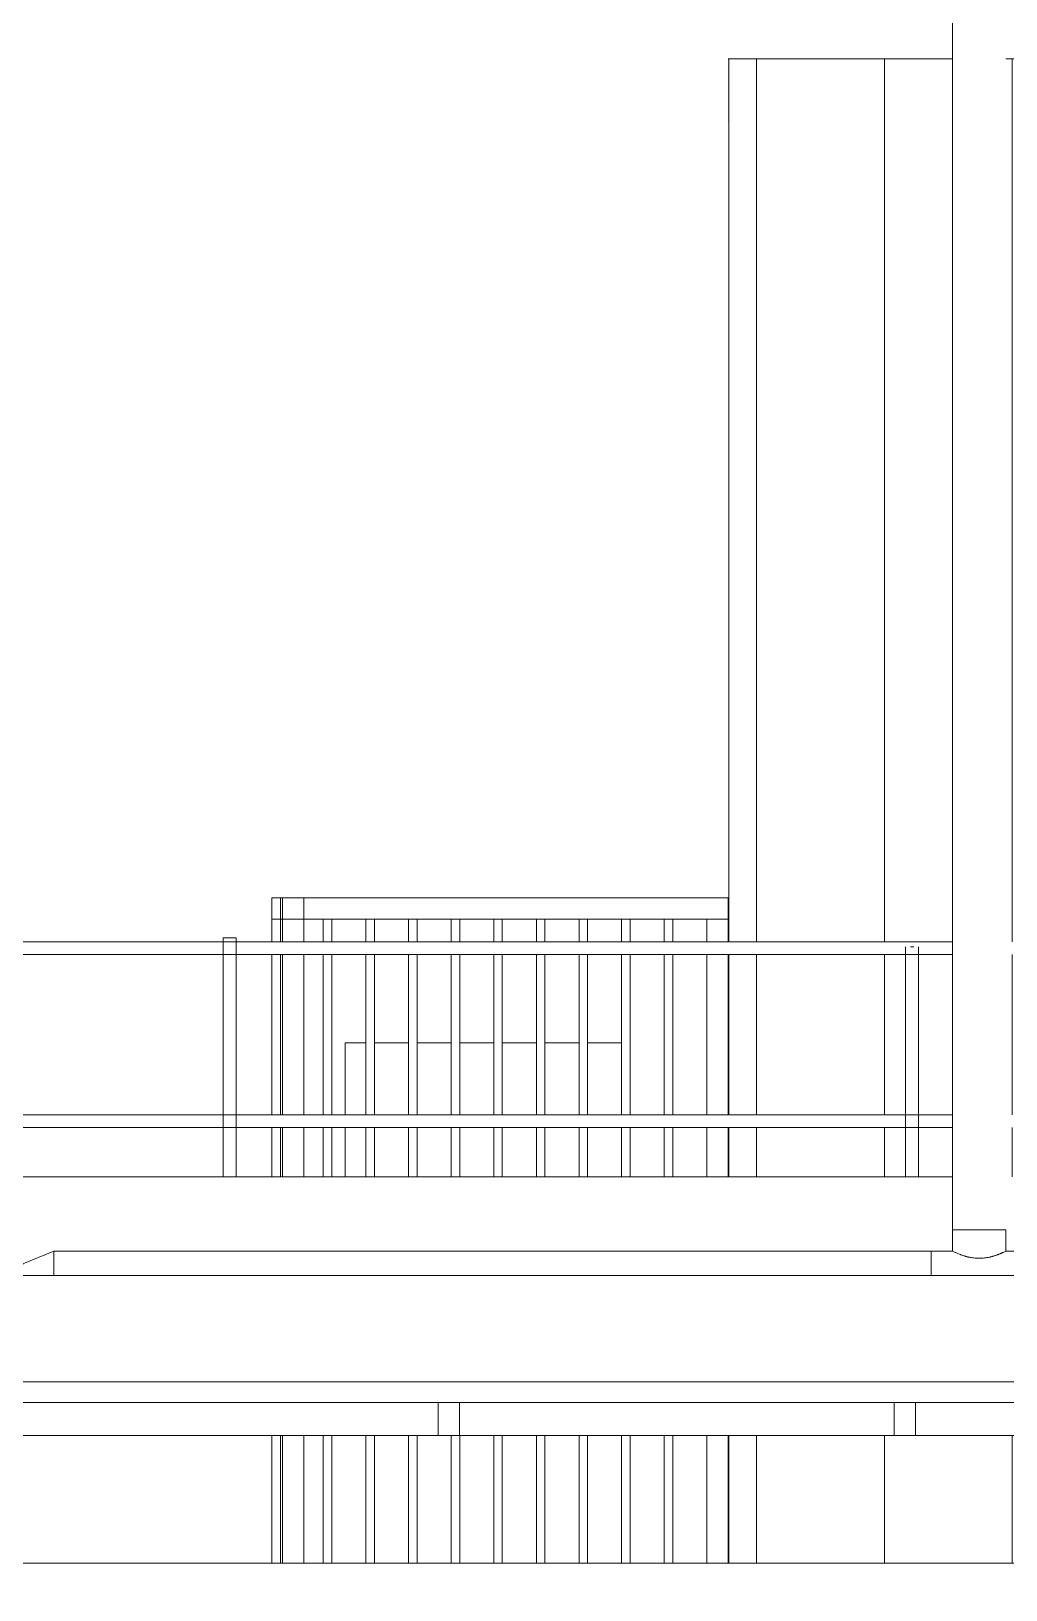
# Model space of a CAD drawing. Header units: centimetres. Extents: x -13467 to 3766, y -437 to 1921.
# Drawn here: x -2082.2 to -1853.5, y 667.6 to 1033.5 of the extents above; entities that cross this region are included whole.
import ezdxf

# ---------------------------------------------------------------- set-up
doc = ezdxf.new("R2010")
doc.units = ezdxf.units.CM
for name, color, linetype, lineweight in [('A-FLOR-HRAL', 7, 'Continuous', 9), ('A-GENM', 7, 'Continuous', 9), ('A-GLAZ-CWMG', 7, 'Continuous', 9), ('A-WALL-PATT', 7, 'Continuous', 35), ('E-CABL-TRAY', 7, 'Continuous', 9), ('E-ELEC-EQPM', 7, 'Continuous', 9), ('I-WALL', 7, 'Continuous', 9), ('M-HVAC-DUCT', 7, 'Continuous', 9)]:
    doc.layers.add(name, color=color, linetype=linetype, lineweight=lineweight)
pattern_1 = [(90, (-5602, 712), (-30, 2e-15), [])]

# ---------------------------------------------------------------- blocks, each defined once
blk = doc.blocks.new('Railings 46 - Railings 41-1804300-Sección 1-2')
at = {"layer": 'A-FLOR-HRAL', "color": 8, "true_color": 0x808080}
for p, q in [((-1314.66, 819.76), (-1640.59, 819.76)), ((-1485.75, 820.66), (-1485.75, 764.57)), ((-1482.75, 820.66), (-1485.75, 820.66)), ((-1482.75, 764.57), (-1482.75, 820.66)), ((-1640.59, 816.76), (-1314.66, 816.76)), ((-1325.66, 818.59), (-1325.66, 764.57)), ((-1323.77, 818.59), (-1324.55, 818.59)), ((-1322.66, 764.57), (-1322.66, 818.59)), ((-1314.64, 779.14), (-1640.59, 779.14)), ((-1640.59, 776.14), (-1314.65, 776.14))]:
    blk.add_line(p, q, dxfattribs=at)
blk = doc.blocks.new('M_RVR_Grating - 1_12 x 1_00-V100-Sección 1-2')
at = {"layer": 'A-GENM', "color": 8, "true_color": 0x808080}
for p, q in [((-1649.34, 711.57), (-1649.34, 703.81)), ((-1649.34, 711.57), (-1649.34, 703.81)), ((-1644.34, 711.57), (-1644.34, 703.81)), ((-1542.34, 711.57), (-1542.34, 703.81)), ((-1537.34, 703.81), (-1537.34, 711.57)), ((-1537.34, 711.57), (-1537.34, 703.81)), ((-1537.34, 703.81), (-1649.34, 703.81)), ((-1644.34, 703.81), (-1649.34, 703.81)), ((-1537.34, 703.81), (-1542.34, 703.81))]:
    blk.add_line(p, q, dxfattribs=at)
blk = doc.blocks.new('M_RVR_Grating - 1_12 x 1_00-V99-Sección 1-2')
at = {"layer": 'A-GENM', "color": 8, "true_color": 0x808080}
for p, q in [((-1756.34, 711.57), (-1756.34, 703.81)), ((-1756.34, 703.81), (-1756.34, 711.57)), ((-1751.34, 703.81), (-1751.34, 711.57)), ((-1649.34, 703.81), (-1649.34, 711.57)), ((-1644.34, 703.81), (-1644.34, 711.57)), ((-1644.34, 703.81), (-1644.34, 711.57)), ((-1644.34, 703.81), (-1756.34, 703.81)), ((-1751.34, 703.81), (-1756.34, 703.81)), ((-1644.34, 703.81), (-1649.34, 703.81))]:
    blk.add_line(p, q, dxfattribs=at)
blk = doc.blocks.new('PQ_RVR_EST-01_ZZ_ZZ_MO_T_A_rvt-2-Sección 1-2')
at = {"layer": 'A-FLOR-HRAL', "lineweight": 25}
blk.add_blockref('Railings 46 - Railings 41-1804300-Sección 1-2', (0, 0), dxfattribs=at)
at = {"layer": 'A-GENM', "lineweight": 25}
for name, p in [('M_RVR_Grating - 1_12 x 1_00-V99-Sección 1-2', (214, 0)), ('M_RVR_Grating - 1_12 x 1_00-V100-Sección 1-2', (214, 0)), ('M_RVR_Grating - 1_12 x 1_00-V99-Sección 1-2', (428, 0))]:
    blk.add_blockref(name, p, dxfattribs=at)
blk = doc.blocks.new('M_Round Transition - Angle - Reducción 45_-1602444-Sección 1-2')
at = {"layer": 'M-HVAC-DUCT', "color": 6, "true_color": 0xff00ff}
for p, q in [((-1525.5, 747.13), (-1532.74, 744.13)), ((-1525.5, 746.22), (-1525.5, 746.52)), ((-1532.74, 744.13), (-1532.74, 743.88)), ((-1525.5, 744.26), (-1525.5, 745.06)), ((-1525.5, 741.51), (-1525.5, 742.6))]:
    blk.add_line(p, q, dxfattribs=at)
blk = doc.blocks.new('M_Round Tee - Standard-1603317-Sección 1-2')
at = {"layer": 'M-HVAC-DUCT', "color": 6, "true_color": 0xff00ff}
for p, q in [((-1314.66, 752.13), (-1314.66, 747.13)), ((-1308.41, 752.13), (-1314.66, 752.13)), ((-1302.16, 752.13), (-1308.41, 752.13)), ((-1302.16, 747.13), (-1302.16, 752.13)), ((-1314.66, 747.13), (-1319.66, 747.13)), ((-1319.66, 747.13), (-1319.66, 741.47)), ((-1297.16, 747.13), (-1302.16, 747.13)), ((-1297.16, 741.47), (-1297.16, 747.13))]:
    blk.add_line(p, q, dxfattribs=at)
for points, knots in [([(-1314.66, 747.13), (-1314.66, 747.13), (-1314.57, 747.09), (-1314.27, 746.94), (-1313.92, 746.77), (-1313.6, 746.63), (-1313.24, 746.48), (-1312.9, 746.35), (-1312.61, 746.24), (-1312.38, 746.16), (-1312.14, 746.08), (-1311.9, 746), (-1311.64, 745.93), (-1311.38, 745.85), (-1311.1, 745.78), (-1310.83, 745.72), (-1310.54, 745.66), (-1310.15, 745.59), (-1309.45, 745.49), (-1308.83, 745.46), (-1308.41, 745.46)], [0, 0, 0, 0, 0.125, 0.25, 0.3125, 0.375, 0.4375, 0.5, 0.53125, 0.5625, 0.59375, 0.625, 0.65625, 0.6875, 0.71875, 0.75, 0.78125, 0.8125, 0.875, 1, 1, 1, 1]), ([(-1308.41, 745.46), (-1307.99, 745.46), (-1307.37, 745.49), (-1306.57, 745.61), (-1306.09, 745.7), (-1305.71, 745.78), (-1305.44, 745.85), (-1305.18, 745.93), (-1304.92, 746), (-1304.68, 746.08), (-1304.44, 746.16), (-1304.21, 746.24), (-1303.99, 746.32), (-1303.78, 746.4), (-1303.59, 746.48), (-1303.4, 746.56), (-1303.22, 746.63), (-1303.06, 746.7), (-1302.86, 746.8), (-1302.55, 746.94), (-1302.24, 747.09), (-1302.16, 747.13), (-1302.16, 747.13)], [0, 0, 0, 0, 0.125, 0.1875, 0.25, 0.28125, 0.3125, 0.34375, 0.375, 0.40625, 0.4375, 0.46875, 0.5, 0.53125, 0.5625, 0.59375, 0.625, 0.65625, 0.6875, 0.75, 0.875, 1, 1, 1, 1])]:
    blk.add_open_spline(points, degree=3, knots=knots, dxfattribs=at)
blk = doc.blocks.new('RVR-PQ-Caja para elemento elect - 650x600x900-1678566-Sección 1-2')
at = {"layer": 'E-ELEC-EQPM'}
for p, q in [((-1457.12, 796.01), (-1452.28, 796.01)), ((-1457.12, 779.12), (-1457.12, 796.01)), ((-1450.28, 796.01), (-1442.28, 796.01)), ((-1440.28, 796.01), (-1432.28, 796.01)), ((-1430.28, 796.01), (-1422.28, 796.01)), ((-1420.28, 796.01), (-1412.28, 796.01)), ((-1410.28, 796.01), (-1402.28, 796.01)), ((-1400.28, 796.01), (-1392.28, 796.01)), ((-1457.12, 764.57), (-1457.12, 776.14))]:
    blk.add_line(p, q, dxfattribs=at)
blk = doc.blocks.new('Rectangular Mullion - 30 x 30 mm-1683288-Sección 1-2')
at = {"layer": 'A-GLAZ-CWMG', "color": 8, "true_color": 0x808080}
for p, q in [((-1367.28, 830.05), (-1381.28, 830.05)), ((-1367.28, 830.05), (-1367.28, 825.05)), ((-1367.28, 825.05), (-1381.28, 825.05))]:
    blk.add_line(p, q, dxfattribs=at)
blk = doc.blocks.new('Rectangular Mullion - 30 x 30 mm-1683289-Sección 1-2')
at = {"layer": 'A-GLAZ-CWMG', "color": 8, "true_color": 0x808080}
for p, q in [((-1381.28, 830.05), (-1391.28, 830.05)), ((-1381.28, 825.05), (-1391.28, 825.05))]:
    blk.add_line(p, q, dxfattribs=at)
blk = doc.blocks.new('Rectangular Mullion - 30 x 30 mm-1683310-Sección 1-2')
at = {"layer": 'A-GLAZ-CWMG', "color": 8, "true_color": 0x808080}
for p, q in [((-1472.28, 825.05), (-1472.28, 830.05)), ((-1461.28, 830.05), (-1472.28, 830.05)), ((-1461.28, 825.05), (-1472.28, 825.05))]:
    blk.add_line(p, q, dxfattribs=at)
blk = doc.blocks.new('Rectangular Mullion - 30 x 30 mm-V143-Sección 1-2')
at = {"layer": 'A-GLAZ-CWMG', "color": 8, "true_color": 0x808080}
for p, q in [((-1471.83, 680.55), (-1471.83, 673.85)), ((-1466.83, 680.55), (-1466.83, 673.85))]:
    blk.add_line(p, q, dxfattribs=at)
blk = doc.blocks.new('Rectangular Mullion - 30 x 30 mm-1683313-Sección 1-2')
at = {"layer": 'A-GLAZ-CWMG', "color": 8, "true_color": 0x808080}
for p, q in [((-1471.83, 620.55), (-1471.83, 605.55)), ((-1466.83, 620.55), (-1466.83, 605.55))]:
    blk.add_line(p, q, dxfattribs=at)
blk = doc.blocks.new('Rectangular Mullion - 30 x 30 mm-V144-Sección 1-2')
at = {"layer": 'A-GLAZ-CWMG', "color": 8, "true_color": 0x808080}
for p, q in [((-1471.83, 703.81), (-1471.83, 695.55)), ((-1466.83, 703.81), (-1466.83, 695.55))]:
    blk.add_line(p, q, dxfattribs=at)
blk = doc.blocks.new('Rectangular Mullion - 30 x 30 mm-V145-Sección 1-2')
at = {"layer": 'A-GLAZ-CWMG', "color": 8, "true_color": 0x808080}
for p, q in [((-1471.83, 770.55), (-1471.83, 764.57)), ((-1466.83, 770.55), (-1466.83, 764.57))]:
    blk.add_line(p, q, dxfattribs=at)
blk = doc.blocks.new('Rectangular Mullion - 30 x 30 mm-V146-Sección 1-2')
at = {"layer": 'A-GLAZ-CWMG', "color": 8, "true_color": 0x808080}
for p, q in [((-1471.83, 785.55), (-1471.83, 779.12)), ((-1466.83, 785.55), (-1466.83, 779.12)), ((-1471.83, 776.14), (-1471.83, 770.55)), ((-1466.83, 776.14), (-1466.83, 770.55))]:
    blk.add_line(p, q, dxfattribs=at)
blk = doc.blocks.new('Rectangular Mullion - 30 x 30 mm-1683388-Sección 1-2')
at = {"layer": 'A-GLAZ-CWMG', "color": 8, "true_color": 0x808080}
for p, q in [((-1372.28, 825.05), (-1367.28, 825.05)), ((-1372.28, 819.76), (-1372.28, 825.05)), ((-1367.28, 819.76), (-1367.28, 825.05)), ((-1372.28, 815.55), (-1372.28, 816.78)), ((-1367.28, 815.55), (-1367.28, 816.78))]:
    blk.add_line(p, q, dxfattribs=at)
blk = doc.blocks.new('Rectangular Mullion - 30 x 30 mm-V148-Sección 1-2')
at = {"layer": 'A-GLAZ-CWMG', "color": 8, "true_color": 0x808080}
for p, q in [((-1372.28, 673.85), (-1372.28, 680.55)), ((-1367.28, 673.85), (-1367.28, 680.55))]:
    blk.add_line(p, q, dxfattribs=at)
blk = doc.blocks.new('Rectangular Mullion - 30 x 30 mm-1683390-Sección 1-2')
at = {"layer": 'A-GLAZ-CWMG', "color": 8, "true_color": 0x808080}
for p, q in [((-1372.28, 605.55), (-1372.28, 620.55)), ((-1367.28, 605.55), (-1367.28, 620.55))]:
    blk.add_line(p, q, dxfattribs=at)
blk = doc.blocks.new('Rectangular Mullion - 30 x 30 mm-V149-Sección 1-2')
at = {"layer": 'A-GLAZ-CWMG', "color": 8, "true_color": 0x808080}
for p, q in [((-1372.28, 695.55), (-1372.28, 703.81)), ((-1367.28, 695.55), (-1367.28, 703.81))]:
    blk.add_line(p, q, dxfattribs=at)
blk = doc.blocks.new('Rectangular Mullion - 30 x 30 mm-V150-Sección 1-2')
at = {"layer": 'A-GLAZ-CWMG', "color": 8, "true_color": 0x808080}
for p, q in [((-1372.28, 764.57), (-1372.28, 770.55)), ((-1367.28, 764.57), (-1367.28, 770.55))]:
    blk.add_line(p, q, dxfattribs=at)
blk = doc.blocks.new('Rectangular Mullion - 30 x 30 mm-V151-Sección 1-2')
at = {"layer": 'A-GLAZ-CWMG', "color": 8, "true_color": 0x808080}
for p, q in [((-1372.28, 779.14), (-1372.28, 785.55)), ((-1367.28, 779.14), (-1367.28, 785.55)), ((-1372.28, 770.55), (-1372.28, 776.16)), ((-1367.28, 770.55), (-1367.28, 776.16))]:
    blk.add_line(p, q, dxfattribs=at)
blk = doc.blocks.new('Rectangular Mullion - 20 x 20 mm-V156-Sección 1-2')
at = {"layer": 'A-GLAZ-CWMG', "color": 8, "true_color": 0x808080}
for p, q in [((-1382.28, 680.55), (-1382.28, 673.85)), ((-1380.28, 680.55), (-1380.28, 673.85))]:
    blk.add_line(p, q, dxfattribs=at)
blk = doc.blocks.new('Rectangular Mullion - 20 x 20 mm-V157-Sección 1-2')
at = {"layer": 'A-GLAZ-CWMG', "color": 8, "true_color": 0x808080}
blk.add_line((-1472.28, 680.55), (-1472.28, 673.85), dxfattribs=at)
blk = doc.blocks.new('Rectangular Mullion - 20 x 20 mm-1683386-Sección 1-2')
at = {"layer": 'A-GLAZ-CWMG', "color": 8, "true_color": 0x808080}
for p, q in [((-1382.28, 620.55), (-1382.28, 605.55)), ((-1380.28, 620.55), (-1380.28, 605.55))]:
    blk.add_line(p, q, dxfattribs=at)
blk = doc.blocks.new('Rectangular Mullion - 20 x 20 mm-V153-Sección 1-2')
at = {"layer": 'A-GLAZ-CWMG', "color": 8, "true_color": 0x808080}
blk.add_line((-1472.28, 620.55), (-1472.28, 605.55), dxfattribs=at)
blk = doc.blocks.new('Rectangular Mullion - 20 x 20 mm-V158-Sección 1-2')
at = {"layer": 'A-GLAZ-CWMG', "color": 8, "true_color": 0x808080}
for p, q in [((-1382.28, 703.81), (-1382.28, 695.55)), ((-1380.28, 703.81), (-1380.28, 695.55))]:
    blk.add_line(p, q, dxfattribs=at)
blk = doc.blocks.new('Rectangular Mullion - 20 x 20 mm-V159-Sección 1-2')
at = {"layer": 'A-GLAZ-CWMG', "color": 8, "true_color": 0x808080}
blk.add_line((-1472.28, 703.81), (-1472.28, 695.55), dxfattribs=at)
blk = doc.blocks.new('Rectangular Mullion - 20 x 20 mm-V160-Sección 1-2')
at = {"layer": 'A-GLAZ-CWMG', "color": 8, "true_color": 0x808080}
for p, q in [((-1382.28, 770.55), (-1382.28, 764.57)), ((-1380.28, 770.55), (-1380.28, 764.57))]:
    blk.add_line(p, q, dxfattribs=at)
blk = doc.blocks.new('Rectangular Mullion - 20 x 20 mm-V161-Sección 1-2')
at = {"layer": 'A-GLAZ-CWMG', "color": 8, "true_color": 0x808080}
blk.add_line((-1472.28, 770.55), (-1472.28, 764.57), dxfattribs=at)
blk = doc.blocks.new('Rectangular Mullion - 20 x 20 mm-V162-Sección 1-2')
at = {"layer": 'A-GLAZ-CWMG', "color": 8, "true_color": 0x808080}
for p, q in [((-1382.28, 785.55), (-1382.28, 779.14)), ((-1380.28, 785.55), (-1380.28, 779.14)), ((-1382.28, 776.14), (-1382.28, 770.55)), ((-1380.28, 776.14), (-1380.28, 770.55))]:
    blk.add_line(p, q, dxfattribs=at)
blk = doc.blocks.new('Rectangular Mullion - 20 x 20 mm-V163-Sección 1-2')
at = {"layer": 'A-GLAZ-CWMG', "color": 8, "true_color": 0x808080}
for p, q in [((-1432.28, 785.55), (-1432.28, 779.11)), ((-1430.28, 785.55), (-1430.28, 779.11)), ((-1432.28, 776.14), (-1432.28, 770.55)), ((-1430.28, 776.14), (-1430.28, 770.55))]:
    blk.add_line(p, q, dxfattribs=at)
blk = doc.blocks.new('Rectangular Mullion - 20 x 20 mm-V164-Sección 1-2')
at = {"layer": 'A-GLAZ-CWMG', "color": 8, "true_color": 0x808080}
for p, q in [((-1442.28, 785.55), (-1442.28, 779.12)), ((-1440.28, 785.55), (-1440.28, 779.12)), ((-1442.28, 776.14), (-1442.28, 770.55)), ((-1440.28, 776.14), (-1440.28, 770.55))]:
    blk.add_line(p, q, dxfattribs=at)
blk = doc.blocks.new('Rectangular Mullion - 20 x 20 mm-V165-Sección 1-2')
at = {"layer": 'A-GLAZ-CWMG', "color": 8, "true_color": 0x808080}
for p, q in [((-1452.28, 785.55), (-1452.28, 779.12)), ((-1450.28, 785.55), (-1450.28, 779.12)), ((-1452.28, 776.14), (-1452.28, 770.55)), ((-1450.28, 776.14), (-1450.28, 770.55))]:
    blk.add_line(p, q, dxfattribs=at)
blk = doc.blocks.new('Rectangular Mullion - 20 x 20 mm-V166-Sección 1-2')
at = {"layer": 'A-GLAZ-CWMG', "color": 8, "true_color": 0x808080}
for p, q in [((-1462.28, 785.55), (-1462.28, 779.12)), ((-1460.28, 785.55), (-1460.28, 779.12)), ((-1462.28, 776.14), (-1462.28, 770.55)), ((-1460.28, 776.14), (-1460.28, 770.55))]:
    blk.add_line(p, q, dxfattribs=at)
blk = doc.blocks.new('Rectangular Mullion - 20 x 20 mm-V167-Sección 1-2')
at = {"layer": 'A-GLAZ-CWMG', "color": 8, "true_color": 0x808080}
for p, q in [((-1472.28, 785.55), (-1472.28, 779.12)), ((-1472.28, 776.14), (-1472.28, 770.55))]:
    blk.add_line(p, q, dxfattribs=at)
blk = doc.blocks.new('Rectangular Mullion - 30 x 30 mm-1683316-Sección 1-2')
at = {"layer": 'A-GLAZ-CWMG', "color": 8, "true_color": 0x808080}
for p, q in [((-1471.83, 830.05), (-1466.83, 830.05)), ((-1471.83, 830.05), (-1471.83, 819.74)), ((-1466.83, 830.05), (-1466.83, 819.74)), ((-1471.83, 816.76), (-1471.83, 815.55)), ((-1466.83, 816.76), (-1466.83, 815.55))]:
    blk.add_line(p, q, dxfattribs=at)
blk = doc.blocks.new('Rectangular Mullion - 20 x 20 mm-1683387-Sección 1-2')
at = {"layer": 'A-GLAZ-CWMG', "color": 8, "true_color": 0x808080}
for p, q in [((-1382.28, 825.05), (-1382.28, 819.76)), ((-1380.28, 825.05), (-1380.28, 819.76)), ((-1382.28, 816.76), (-1382.28, 815.55)), ((-1380.28, 816.76), (-1380.28, 815.55))]:
    blk.add_line(p, q, dxfattribs=at)
blk = doc.blocks.new('Rectangular Mullion - 20 x 20 mm-V168-Sección 1-2')
at = {"layer": 'A-GLAZ-CWMG', "color": 8, "true_color": 0x808080}
for p, q in [((-1432.28, 825.05), (-1432.28, 819.73)), ((-1430.28, 825.05), (-1430.28, 819.73)), ((-1432.28, 816.76), (-1432.28, 815.55)), ((-1430.28, 816.76), (-1430.28, 815.55))]:
    blk.add_line(p, q, dxfattribs=at)
blk = doc.blocks.new('Rectangular Mullion - 20 x 20 mm-V169-Sección 1-2')
at = {"layer": 'A-GLAZ-CWMG', "color": 8, "true_color": 0x808080}
for p, q in [((-1442.28, 825.05), (-1442.28, 819.74)), ((-1440.28, 825.05), (-1440.28, 819.73)), ((-1442.28, 816.76), (-1442.28, 815.55)), ((-1440.28, 816.76), (-1440.28, 815.55))]:
    blk.add_line(p, q, dxfattribs=at)
blk = doc.blocks.new('Rectangular Mullion - 20 x 20 mm-V170-Sección 1-2')
at = {"layer": 'A-GLAZ-CWMG', "color": 8, "true_color": 0x808080}
for p, q in [((-1452.28, 825.05), (-1452.28, 819.74)), ((-1450.28, 825.05), (-1450.28, 819.74)), ((-1452.28, 816.76), (-1452.28, 815.55)), ((-1450.28, 816.76), (-1450.28, 815.55))]:
    blk.add_line(p, q, dxfattribs=at)
blk = doc.blocks.new('Rectangular Mullion - 20 x 20 mm-V171-Sección 1-2')
at = {"layer": 'A-GLAZ-CWMG', "color": 8, "true_color": 0x808080}
for p, q in [((-1462.28, 825.05), (-1462.28, 819.74)), ((-1460.28, 825.05), (-1460.28, 819.74)), ((-1462.28, 816.76), (-1462.28, 815.55)), ((-1460.28, 816.76), (-1460.28, 815.55))]:
    blk.add_line(p, q, dxfattribs=at)
blk = doc.blocks.new('Rectangular Mullion - 20 x 20 mm-V172-Sección 1-2')
at = {"layer": 'A-GLAZ-CWMG', "color": 8, "true_color": 0x808080}
for p, q in [((-1472.28, 825.05), (-1472.28, 819.74)), ((-1472.28, 816.76), (-1472.28, 815.55))]:
    blk.add_line(p, q, dxfattribs=at)
blk = doc.blocks.new('Rectangular Mullion - 30 x 30 mm-V173-Sección 1-2')
at = {"layer": 'A-GLAZ-CWMG', "color": 8, "true_color": 0x808080}
for p, q in [((-1472.28, 830.05), (-1474.33, 830.05)), ((-1474.33, 830.05), (-1474.33, 825.05)), ((-1474.33, 825.05), (-1472.28, 825.05))]:
    blk.add_line(p, q, dxfattribs=at)
blk = doc.blocks.new('Rectangular Mullion - 30 x 30 mm-1683665-Sección 1-2')
at = {"layer": 'A-GLAZ-CWMG', "color": 8, "true_color": 0x808080}
for p, q in [((-1474.33, 825.05), (-1472.28, 825.05)), ((-1474.33, 819.74), (-1474.33, 825.05)), ((-1474.33, 779.12), (-1474.33, 816.76)), ((-1474.33, 764.57), (-1474.33, 776.14)), ((-1474.33, 673.85), (-1474.33, 703.81)), ((-1474.33, 593.8), (-1474.33, 658.85)), ((-1472.28, 593.8), (-1474.33, 593.8))]:
    blk.add_line(p, q, dxfattribs=at)
blk = doc.blocks.new('PQ_RVR_MEP-01_ZZ_ZZ_MO_T_A_rvt-2-Sección 1-2')
at = {"layer": 'E-CABL-TRAY'}
blk.add_line((1990.91, 673.85), (-1689.32, 673.85), dxfattribs=at)
at = {"layer": 'M-HVAC-DUCT', "color": 6, "true_color": 0xff00ff}
for p, q in [((-1314.66, 1139.85), (-1314.66, 752.13)), ((-1314.65, 764.57), (-1765.32, 764.57)), ((-1314.66, 752.13), (-1308.41, 752.13)), ((-1308.41, 752.13), (-1302.16, 752.13)), ((-1319.66, 747.13), (-1525.5, 747.13)), ((-1525.5, 747.13), (-1525.5, 746.57)), ((-1319.66, 741.47), (-1319.66, 747.13)), ((-1525.5, 746.22), (-1525.5, 745.06)), ((-1525.5, 744.26), (-1525.5, 742.59)), ((-940.73, 741.43), (-1910.73, 741.43)), ((-1910.73, 716.43), (-940.73, 716.43)), ((-1765.32, 711.57), (-867.32, 711.57))]:
    blk.add_line(p, q, dxfattribs=at)
at = {"layer": 'A-GLAZ-CWMG', "lineweight": 9}
for name, p in [('Rectangular Mullion - 30 x 30 mm-V173-Sección 1-2', (0, 0)), ('Rectangular Mullion - 30 x 30 mm-1683310-Sección 1-2', (0, 0)), ('Rectangular Mullion - 30 x 30 mm-1683316-Sección 1-2', (0, 0)), ('Rectangular Mullion - 30 x 30 mm-1683289-Sección 1-2', (-70, 0)), ('Rectangular Mullion - 30 x 30 mm-1683289-Sección 1-2', (-60, 0)), ('Rectangular Mullion - 30 x 30 mm-1683289-Sección 1-2', (-50, 0)), ('Rectangular Mullion - 30 x 30 mm-1683289-Sección 1-2', (-40, 0)), ('Rectangular Mullion - 30 x 30 mm-1683289-Sección 1-2', (-30, 0)), ('Rectangular Mullion - 30 x 30 mm-1683289-Sección 1-2', (-20, 0)), ('Rectangular Mullion - 30 x 30 mm-1683289-Sección 1-2', (-10, 0)), ('Rectangular Mullion - 30 x 30 mm-1683289-Sección 1-2', (0, 0)), ('Rectangular Mullion - 30 x 30 mm-1683288-Sección 1-2', (0, 0)), ('Rectangular Mullion - 30 x 30 mm-1683665-Sección 1-2', (0, 0)), ('Rectangular Mullion - 20 x 20 mm-V172-Sección 1-2', (0, 0)), ('Rectangular Mullion - 20 x 20 mm-V171-Sección 1-2', (0, 0)), ('Rectangular Mullion - 20 x 20 mm-V170-Sección 1-2', (0, 0)), ('Rectangular Mullion - 20 x 20 mm-V169-Sección 1-2', (0, 0)), ('Rectangular Mullion - 20 x 20 mm-V168-Sección 1-2', (0, 0)), ('Rectangular Mullion - 20 x 20 mm-1683387-Sección 1-2', (-40, 0)), ('Rectangular Mullion - 20 x 20 mm-1683387-Sección 1-2', (-30, 0)), ('Rectangular Mullion - 20 x 20 mm-1683387-Sección 1-2', (-20, 0)), ('Rectangular Mullion - 20 x 20 mm-1683387-Sección 1-2', (-10, 0)), ('Rectangular Mullion - 20 x 20 mm-1683387-Sección 1-2', (0, 0)), ('Rectangular Mullion - 30 x 30 mm-1683388-Sección 1-2', (0, 0)), ('Rectangular Mullion - 20 x 20 mm-V153-Sección 1-2', (0, 195)), ('Rectangular Mullion - 30 x 30 mm-1683313-Sección 1-2', (0, 195)), ('Rectangular Mullion - 20 x 20 mm-1683386-Sección 1-2', (-80, 195)), ('Rectangular Mullion - 20 x 20 mm-1683386-Sección 1-2', (-70, 195)), ('Rectangular Mullion - 20 x 20 mm-1683386-Sección 1-2', (-60, 195)), ('Rectangular Mullion - 20 x 20 mm-1683386-Sección 1-2', (-50, 195)), ('Rectangular Mullion - 20 x 20 mm-1683386-Sección 1-2', (-40, 195)), ('Rectangular Mullion - 20 x 20 mm-1683386-Sección 1-2', (-30, 195)), ('Rectangular Mullion - 20 x 20 mm-1683386-Sección 1-2', (-20, 195)), ('Rectangular Mullion - 20 x 20 mm-1683386-Sección 1-2', (-10, 195)), ('Rectangular Mullion - 20 x 20 mm-1683386-Sección 1-2', (0, 195)), ('Rectangular Mullion - 30 x 30 mm-1683390-Sección 1-2', (0, 195)), ('Rectangular Mullion - 20 x 20 mm-V153-Sección 1-2', (0, 180)), ('Rectangular Mullion - 30 x 30 mm-1683313-Sección 1-2', (0, 180)), ('Rectangular Mullion - 20 x 20 mm-1683386-Sección 1-2', (-80, 180)), ('Rectangular Mullion - 20 x 20 mm-1683386-Sección 1-2', (-70, 180)), ('Rectangular Mullion - 20 x 20 mm-1683386-Sección 1-2', (-60, 180)), ('Rectangular Mullion - 20 x 20 mm-1683386-Sección 1-2', (-50, 180)), ('Rectangular Mullion - 20 x 20 mm-1683386-Sección 1-2', (-40, 180)), ('Rectangular Mullion - 20 x 20 mm-1683386-Sección 1-2', (-30, 180)), ('Rectangular Mullion - 20 x 20 mm-1683386-Sección 1-2', (-20, 180)), ('Rectangular Mullion - 20 x 20 mm-1683386-Sección 1-2', (-10, 180)), ('Rectangular Mullion - 20 x 20 mm-1683386-Sección 1-2', (0, 180)), ('Rectangular Mullion - 30 x 30 mm-1683390-Sección 1-2', (0, 180)), ('Rectangular Mullion - 20 x 20 mm-V167-Sección 1-2', (0, 0)), ('Rectangular Mullion - 30 x 30 mm-V146-Sección 1-2', (0, 0)), ('Rectangular Mullion - 20 x 20 mm-V166-Sección 1-2', (0, 0)), ('Rectangular Mullion - 20 x 20 mm-V165-Sección 1-2', (0, 0)), ('Rectangular Mullion - 20 x 20 mm-V164-Sección 1-2', (0, 0)), ('Rectangular Mullion - 20 x 20 mm-V163-Sección 1-2', (0, 0)), ('Rectangular Mullion - 20 x 20 mm-V162-Sección 1-2', (-40, 0)), ('Rectangular Mullion - 20 x 20 mm-V162-Sección 1-2', (-30, 0)), ('Rectangular Mullion - 20 x 20 mm-V162-Sección 1-2', (-20, 0)), ('Rectangular Mullion - 20 x 20 mm-V162-Sección 1-2', (-10, 0)), ('Rectangular Mullion - 20 x 20 mm-V162-Sección 1-2', (0, 0)), ('Rectangular Mullion - 30 x 30 mm-V151-Sección 1-2', (0, 0)), ('Rectangular Mullion - 20 x 20 mm-V161-Sección 1-2', (0, 0)), ('Rectangular Mullion - 30 x 30 mm-V145-Sección 1-2', (0, 0)), ('Rectangular Mullion - 20 x 20 mm-V160-Sección 1-2', (-80, 0)), ('Rectangular Mullion - 20 x 20 mm-V160-Sección 1-2', (-70, 0)), ('Rectangular Mullion - 20 x 20 mm-V160-Sección 1-2', (-60, 0)), ('Rectangular Mullion - 20 x 20 mm-V160-Sección 1-2', (-50, 0)), ('Rectangular Mullion - 20 x 20 mm-V160-Sección 1-2', (-40, 0)), ('Rectangular Mullion - 20 x 20 mm-V160-Sección 1-2', (-30, 0)), ('Rectangular Mullion - 20 x 20 mm-V160-Sección 1-2', (-20, 0)), ('Rectangular Mullion - 20 x 20 mm-V160-Sección 1-2', (-10, 0)), ('Rectangular Mullion - 20 x 20 mm-V160-Sección 1-2', (0, 0)), ('Rectangular Mullion - 30 x 30 mm-V150-Sección 1-2', (0, 0)), ('Rectangular Mullion - 20 x 20 mm-V159-Sección 1-2', (0, 0)), ('Rectangular Mullion - 30 x 30 mm-V144-Sección 1-2', (0, 0)), ('Rectangular Mullion - 20 x 20 mm-V158-Sección 1-2', (-80, 0)), ('Rectangular Mullion - 20 x 20 mm-V158-Sección 1-2', (-70, 0)), ('Rectangular Mullion - 20 x 20 mm-V158-Sección 1-2', (-60, 0)), ('Rectangular Mullion - 20 x 20 mm-V158-Sección 1-2', (-50, 0)), ('Rectangular Mullion - 20 x 20 mm-V158-Sección 1-2', (-40, 0)), ('Rectangular Mullion - 20 x 20 mm-V158-Sección 1-2', (-30, 0)), ('Rectangular Mullion - 20 x 20 mm-V158-Sección 1-2', (-20, 0)), ('Rectangular Mullion - 20 x 20 mm-V158-Sección 1-2', (-10, 0)), ('Rectangular Mullion - 20 x 20 mm-V158-Sección 1-2', (0, 0)), ('Rectangular Mullion - 30 x 30 mm-V149-Sección 1-2', (0, 0)), ('Rectangular Mullion - 20 x 20 mm-V153-Sección 1-2', (0, 75)), ('Rectangular Mullion - 30 x 30 mm-1683313-Sección 1-2', (0, 75)), ('Rectangular Mullion - 20 x 20 mm-1683386-Sección 1-2', (-80, 75)), ('Rectangular Mullion - 20 x 20 mm-1683386-Sección 1-2', (-70, 75)), ('Rectangular Mullion - 20 x 20 mm-1683386-Sección 1-2', (-60, 75)), ('Rectangular Mullion - 20 x 20 mm-1683386-Sección 1-2', (-50, 75)), ('Rectangular Mullion - 20 x 20 mm-1683386-Sección 1-2', (-40, 75)), ('Rectangular Mullion - 20 x 20 mm-1683386-Sección 1-2', (-30, 75)), ('Rectangular Mullion - 20 x 20 mm-1683386-Sección 1-2', (-20, 75)), ('Rectangular Mullion - 20 x 20 mm-1683386-Sección 1-2', (-10, 75)), ('Rectangular Mullion - 20 x 20 mm-1683386-Sección 1-2', (0, 75)), ('Rectangular Mullion - 30 x 30 mm-1683390-Sección 1-2', (0, 75)), ('Rectangular Mullion - 20 x 20 mm-V157-Sección 1-2', (0, 0)), ('Rectangular Mullion - 30 x 30 mm-V143-Sección 1-2', (0, 0)), ('Rectangular Mullion - 20 x 20 mm-V156-Sección 1-2', (-80, 0)), ('Rectangular Mullion - 20 x 20 mm-V156-Sección 1-2', (-70, 0)), ('Rectangular Mullion - 20 x 20 mm-V156-Sección 1-2', (-60, 0)), ('Rectangular Mullion - 20 x 20 mm-V156-Sección 1-2', (-50, 0)), ('Rectangular Mullion - 20 x 20 mm-V156-Sección 1-2', (-40, 0)), ('Rectangular Mullion - 20 x 20 mm-V156-Sección 1-2', (-30, 0)), ('Rectangular Mullion - 20 x 20 mm-V156-Sección 1-2', (-20, 0)), ('Rectangular Mullion - 20 x 20 mm-V156-Sección 1-2', (-10, 0)), ('Rectangular Mullion - 20 x 20 mm-V156-Sección 1-2', (0, 0)), ('Rectangular Mullion - 30 x 30 mm-V148-Sección 1-2', (0, 0))]:
    blk.add_blockref(name, p, dxfattribs=at)
at = {"layer": 'E-ELEC-EQPM', "lineweight": 9}
blk.add_blockref('RVR-PQ-Caja para elemento elect - 650x600x900-1678566-Sección 1-2', (0, 0), dxfattribs=at)
at = {"layer": 'M-HVAC-DUCT', "lineweight": 9}
for name in ['M_Round Tee - Standard-1603317-Sección 1-2', 'M_Round Transition - Angle - Reducción 45_-1602444-Sección 1-2']:
    blk.add_blockref(name, (0, 0), dxfattribs=at)

msp = doc.modelspace()

# ---------------------------------------------------------------- hatches: boundary and pattern name
at = {"layer": 'A-WALL-PATT', "lineweight": 9, "true_color": 0x808080}
h = msp.add_hatch(dxfattribs=at)
h.set_pattern_fill('FP_23', color=8, style=0, pattern_type=2)
h.set_pattern_definition([(90, (-1918.270048, 712.001), (-0.02253, 1e-18), [])])
h.paths.add_polyline_path([(-1918.543, 134), (-1918.524, 134), (-1918.63, 588.801), (-1918.651, 588.801), (-1918.651, 134)])
h.paths.add_polyline_path([(-1918.524, 819.757), (-1918.524, 1027), (-1918.651, 1027), (-1918.554, 819.757)])
h = msp.add_hatch(dxfattribs=at)
h.set_pattern_fill('FP_3', color=8, style=0, pattern_type=2)
h.set_pattern_definition(pattern_1)
h.paths.add_polyline_path([(-1918.524, 134), (-1908.524, 134), (-1908.524, 658.849), (-1918.524, 658.849), (-1918.524, 265.229)])
h.paths.add_polyline_path([(-1908.524, 673.849), (-1908.524, 703.807), (-1918.524, 703.807), (-1918.524, 673.849)])
h.paths.add_polyline_path([(-1918.524, 764.572), (-1908.524, 764.572), (-1908.524, 776.137), (-1918.524, 776.137), (-1918.524, 767.783)])
h.paths.add_polyline_path([(-1908.524, 779.137), (-1908.524, 816.757), (-1918.524, 816.757), (-1918.524, 779.137)])
h.paths.add_polyline_path([(-1918.524, 819.757), (-1908.524, 819.757), (-1908.524, 1027), (-1918.524, 1027), (-1918.524, 823.622)])
h = msp.add_hatch(dxfattribs=at)
h.set_pattern_fill('FP_3', color=8, style=0, pattern_type=2)
h.set_pattern_definition(pattern_1)
h.paths.add_polyline_path([(-1908.524, 134), (-1700.656, 134), (-1700.656, 192.558), (-1690.536, 192.558), (-1690.536, 134), (-1685.586, 134), (-1685.586, 387.85), (-1688.112, 400.48), (-1697.406, 400.589), (-1697.406, 408.98), (-1692.925, 408.98), (-1692.925, 409.306), (-1691.886, 409.306), (-1691.886, 408.98), (-1244.525, 408.98), (-1244.525, 409.306), (-1243.486, 409.306), (-1243.486, 408.98), (-1239.006, 408.895), (-1239.006, 400.48), (-1459.06, 400.48), (-1461.586, 387.85), (-1461.586, 146.355), (-1281.348, 146.355), (-1276.439, 145.592), (-1272.341, 143.78), (-1269.068, 141.269), (-1266.254, 137.541), (-1264.727, 134), (-1171.507, 134), (-1171.507, 602.26), (-1541.415, 602.229), (-1541.415, 602.14), (-1544.515, 602.229), (-1544.515, 602.26), (-1547.159, 602.859), (-1549.112, 604.164), (-1550.178, 605.794), (-1550.564, 606.491), (-1551.079, 608.76), (-1551.135, 608.76), (-1551.046, 611.86), (-1551.015, 611.86), (-1551.046, 613.38), (-1551.135, 613.38), (-1551.046, 616.48), (-1551.015, 616.48), (-1551.046, 620.102), (-1551.135, 620.102), (-1551.046, 623.202), (-1551.015, 623.202), (-1551.046, 626.523), (-1551.135, 627.202), (-1551.015, 628.969), (-1551.015, 658.849), (-1908.524, 658.849), (-1908.524, 265.229)])
h.paths.add_polyline_path([(-1461.586, 134), (-1276.007, 134), (-1276.238, 134.263), (-1278.529, 135.794), (-1281.348, 136.355), (-1461.586, 136.355), (-1461.586, 134.907)])
h.paths.add_polyline_path([(-1794.894, 246.5), (-1794.894, 261.5), (-1784.894, 261.5), (-1784.894, 246.5)])
h.paths.add_polyline_path([(-1732.401, 249), (-1747.401, 249), (-1747.401, 259), (-1732.401, 259)])
h.paths.add_polyline_path([(-1850.138, 536.5), (-1850.138, 551.5), (-1840.138, 551.5), (-1840.138, 536.5)])
h.paths.add_polyline_path([(-1210.042, 607.26), (-1171.507, 607.26), (-1171.507, 658.849), (-1546.015, 658.849), (-1545.956, 627.659), (-1545.895, 627.202), (-1546.015, 625.402), (-1545.956, 623.202), (-1545.895, 623.202), (-1545.985, 620.102), (-1546.015, 620.102), (-1545.956, 616.48), (-1545.895, 616.48), (-1545.985, 613.38), (-1546.015, 613.38), (-1545.956, 611.86), (-1545.895, 611.86), (-1545.812, 608.27), (-1545.574, 607.699), (-1544.515, 607.38), (-1541.415, 607.291), (-1541.415, 607.26), (-1261.721, 607.26)])
h.paths.add_polyline_path([(-1553.697, 673.849), (-1551.015, 673.849), (-1551.015, 703.807), (-1908.524, 703.807), (-1908.524, 673.849), (-1558.697, 673.849)])
h.paths.add_polyline_path([(-1546.015, 673.849), (-1171.507, 673.849), (-1171.507, 703.807), (-1546.015, 703.807)])
h.paths.add_polyline_path([(-1202.214, 720.807), (-1185.928, 720.807), (-1185.928, 776.137), (-1339.292, 776.137), (-1339.239, 745.198), (-1323.042, 745.198), (-1319.16, 744.687), (-1315.542, 743.188), (-1312.436, 740.805), (-1310.052, 737.698), (-1308.553, 734.08), (-1308.042, 730.198), (-1308.724, 725.904), (-1310.052, 722.698), (-1311.502, 720.807), (-1202.428, 720.807)])
h.paths.add_polyline_path([(-1182.928, 720.807), (-1171.507, 720.807), (-1171.507, 776.137), (-1182.928, 776.137), (-1182.928, 720.985)])
h.paths.add_polyline_path([(-1342.292, 750.279), (-1342.292, 776.137), (-1499.379, 776.137), (-1499.379, 764.572), (-1365.079, 764.514), (-1364.203, 764.427), (-1362.906, 764.427), (-1361.787, 764.189), (-1360.507, 764.063), (-1358.897, 763.575), (-1357.488, 763.275), (-1356.585, 762.874), (-1355.535, 762.555), (-1350.954, 760.106), (-1346.938, 756.811), (-1343.643, 752.795), (-1342.368, 750.411)])
h.paths.add_polyline_path([(-1502.379, 764.572), (-1502.379, 776.137), (-1546.015, 776.137), (-1545.956, 764.572), (-1520.116, 764.572)])
h.paths.add_polyline_path([(-1877.014, 764.572), (-1877.014, 776.137), (-1908.524, 776.137), (-1908.524, 764.572), (-1881.869, 764.572)])
h.paths.add_polyline_path([(-1874.014, 764.572), (-1866.011, 764.572), (-1866.011, 776.137), (-1874.014, 776.137), (-1874.014, 767.783)])
h.paths.add_polyline_path([(-1716.926, 764.572), (-1716.926, 776.137), (-1806.423, 776.137), (-1806.423, 764.572), (-1726.136, 764.572)])
h.paths.add_polyline_path([(-1551.015, 764.572), (-1551.015, 776.137), (-1659.467, 776.137), (-1659.467, 764.572), (-1571.795, 764.572)])
h.paths.add_polyline_path([(-1713.926, 764.572), (-1662.467, 764.572), (-1662.467, 776.137), (-1678.109, 776.188), (-1680.835, 776.649), (-1682.32, 777.369), (-1683.559, 778.14), (-1685.578, 780.245), (-1686.821, 782.701), (-1687.099, 784.273), (-1687.286, 785.637), (-1687.234, 810.584), (-1686.775, 813.305), (-1686.054, 814.79), (-1685.117, 816.196), (-1683.178, 818.048), (-1680.722, 819.292), (-1679.262, 819.558), (-1677.786, 819.757), (-1611.104, 819.757), (-1611.917, 821.762), (-1612.42, 825.583), (-1611.909, 829.465), (-1610.411, 833.083), (-1608.027, 836.19), (-1604.92, 838.573), (-1601.241, 840.08), (-1596.875, 840.584), (-1551.015, 840.688), (-1551.046, 874.877), (-1551.135, 874.877), (-1551.046, 877.977), (-1551.015, 877.977), (-1551.012, 880.368), (-1551.086, 881.6), (-1551.086, 882.355), (-1550.93, 882.935), (-1550.552, 883.59), (-1550.162, 883.988), (-1549.473, 884.392), (-1549.193, 884.508), (-1548.515, 884.597), (-1547.557, 884.392), (-1546.903, 884.014), (-1546.411, 883.502), (-1546.101, 882.935), (-1545.956, 882.435), (-1545.895, 881.977), (-1546.045, 880.051), (-1546.018, 880.004), (-1545.956, 877.977), (-1545.895, 877.977), (-1545.985, 874.877), (-1546.015, 874.877), (-1545.956, 840.699), (-1171.507, 841.483), (-1171.507, 1027), (-1806.423, 1027), (-1806.423, 819.757), (-1698.284, 819.705), (-1695.671, 819.292), (-1694.088, 818.533), (-1692.508, 817.502), (-1691.606, 816.581), (-1690.773, 815.569), (-1689.546, 813.089), (-1689.295, 811.621), (-1689.107, 809.663), (-1689.159, 785.31), (-1689.575, 782.694), (-1690.33, 781.119), (-1691.236, 779.684), (-1692.261, 778.657), (-1693.294, 777.803), (-1695.781, 776.575), (-1697.131, 776.336), (-1698.607, 776.137), (-1713.926, 776.137), (-1713.926, 767.783)])
h.paths.add_polyline_path([(-1853.511, 764.572), (-1818.923, 764.572), (-1818.923, 776.137), (-1853.511, 776.137), (-1853.511, 767.783)])
h.paths.add_polyline_path([(-1696.197, 776.519), (-1695.991, 776.602), (-1696.176, 776.528)])
h.paths.add_polyline_path([(-1520.116, 779.137), (-1502.379, 779.137), (-1502.379, 810.79), (-1546.015, 810.654), (-1545.956, 779.137)])
h.paths.add_polyline_path([(-1623.474, 779.137), (-1551.015, 779.137), (-1551.015, 810.688), (-1597.635, 810.611), (-1601.303, 811.094), (-1604.947, 812.613), (-1608.049, 815.005), (-1609.394, 816.757), (-1659.467, 816.757), (-1659.467, 779.137)])
h.paths.add_polyline_path([(-1287.834, 779.137), (-1185.928, 779.137), (-1185.928, 811.452), (-1339.292, 811.131), (-1339.239, 779.137), (-1313.4, 779.137)])
h.paths.add_polyline_path([(-1499.379, 779.137), (-1342.292, 779.137), (-1342.292, 811.125), (-1499.379, 810.796), (-1499.379, 795.703)])
h.paths.add_polyline_path([(-1677.786, 779.137), (-1662.467, 779.137), (-1662.467, 816.757), (-1678.359, 816.643), (-1680.46, 816.137), (-1682.493, 814.688), (-1683.804, 812.68), (-1684.286, 809.663), (-1684.225, 785.328), (-1683.667, 782.963), (-1682.217, 780.931), (-1680.21, 779.619), (-1679.429, 779.464)])
h.paths.add_polyline_path([(-1171.507, 779.137), (-1171.507, 811.482), (-1182.928, 811.459), (-1182.928, 779.137)])
h.paths.add_polyline_path([(-1866.011, 779.137), (-1866.011, 816.757), (-1874.014, 816.757), (-1874.014, 779.137), (-1868.95, 779.137)])
h.paths.add_polyline_path([(-1806.423, 779.137), (-1716.926, 779.137), (-1716.926, 816.757), (-1806.423, 816.757), (-1806.423, 781.743)])
h.paths.add_polyline_path([(-1830.19, 779.137), (-1818.923, 779.137), (-1818.923, 816.757), (-1836.206, 816.757), (-1836.147, 806.754), (-1835.886, 806.754), (-1835.996, 803.102), (-1836.305, 803.815), (-1836.025, 803.102), (-1835.886, 802.049), (-1836.025, 800.995), (-1836.457, 799.98), (-1837.318, 798.987), (-1838.157, 798.426), (-1839.008, 798.103), (-1839.956, 797.979), (-1841.01, 798.117), (-1841.991, 798.524), (-1843.008, 799.397), (-1843.585, 800.266), (-1843.887, 800.995), (-1844.026, 802.049), (-1843.952, 803.447), (-1843.96, 806.754), (-1843.706, 806.754), (-1843.706, 816.757), (-1853.511, 816.757), (-1853.511, 779.137)])
h.paths.add_polyline_path([(-1877.014, 779.137), (-1877.014, 816.757), (-1908.524, 816.757), (-1908.524, 779.137), (-1881.869, 779.137)])
h.paths.add_polyline_path([(-1700.993, 779.137), (-1698.562, 779.146), (-1696.01, 779.705), (-1693.863, 781.262), (-1692.567, 783.324), (-1692.107, 785.637), (-1692.116, 810.301), (-1692.675, 812.854), (-1694.232, 815), (-1696.294, 816.296), (-1698.607, 816.757), (-1713.926, 816.757), (-1713.926, 779.137)])
h.paths.add_polyline_path([(-1842.434, 805.316), (-1841.271, 805.871), (-1840.67, 806.025), (-1839.956, 806.119), (-1839.208, 806.131), (-1839.917, 806.254), (-1840.704, 806.232), (-1841.01, 806.106), (-1841.514, 805.871), (-1842.253, 805.425)])
h.paths.add_polyline_path([(-1689.488, 812.666), (-1689.572, 812.872), (-1689.497, 812.688)])
h.paths.add_polyline_path([(-1881.869, 819.757), (-1866.011, 819.757), (-1866.011, 1027), (-1908.524, 1027), (-1908.524, 819.757)])
h.paths.add_polyline_path([(-1833.243, 819.757), (-1818.923, 819.757), (-1818.923, 1027), (-1836.206, 1027), (-1836.206, 819.757)])
h.paths.add_polyline_path([(-1843.706, 819.757), (-1843.706, 1027), (-1853.511, 1027), (-1853.511, 819.757)])

# ---------------------------------------------------------------- linework, layer by layer
at = {"layer": 'I-WALL'}
for p, q in [((-1918.524, 1027), (-1918.651, 1027)), ((-1918.524, 819.757), (-1918.524, 1027)), ((-1866.011, 1027), (-1918.524, 1027)), ((-1843.706, 1027), (-1853.511, 1027)), ((-1918.524, 779.137), (-1918.524, 816.779)), ((-1918.524, 764.572), (-1918.524, 776.159)), ((-1918.524, 673.849), (-1918.524, 703.807))]:
    msp.add_line(p, q, dxfattribs=at)

# ---------------------------------------------------------------- block references
at = {"lineweight": 5}
for name in ['PQ_RVR_EST-01_ZZ_ZZ_MO_T_A_rvt-2-Sección 1-2', 'PQ_RVR_MEP-01_ZZ_ZZ_MO_T_A_rvt-2-Sección 1-2']:
    msp.add_blockref(name, (-551.352, 0), dxfattribs=at)

doc.saveas('drawing.dxf')
